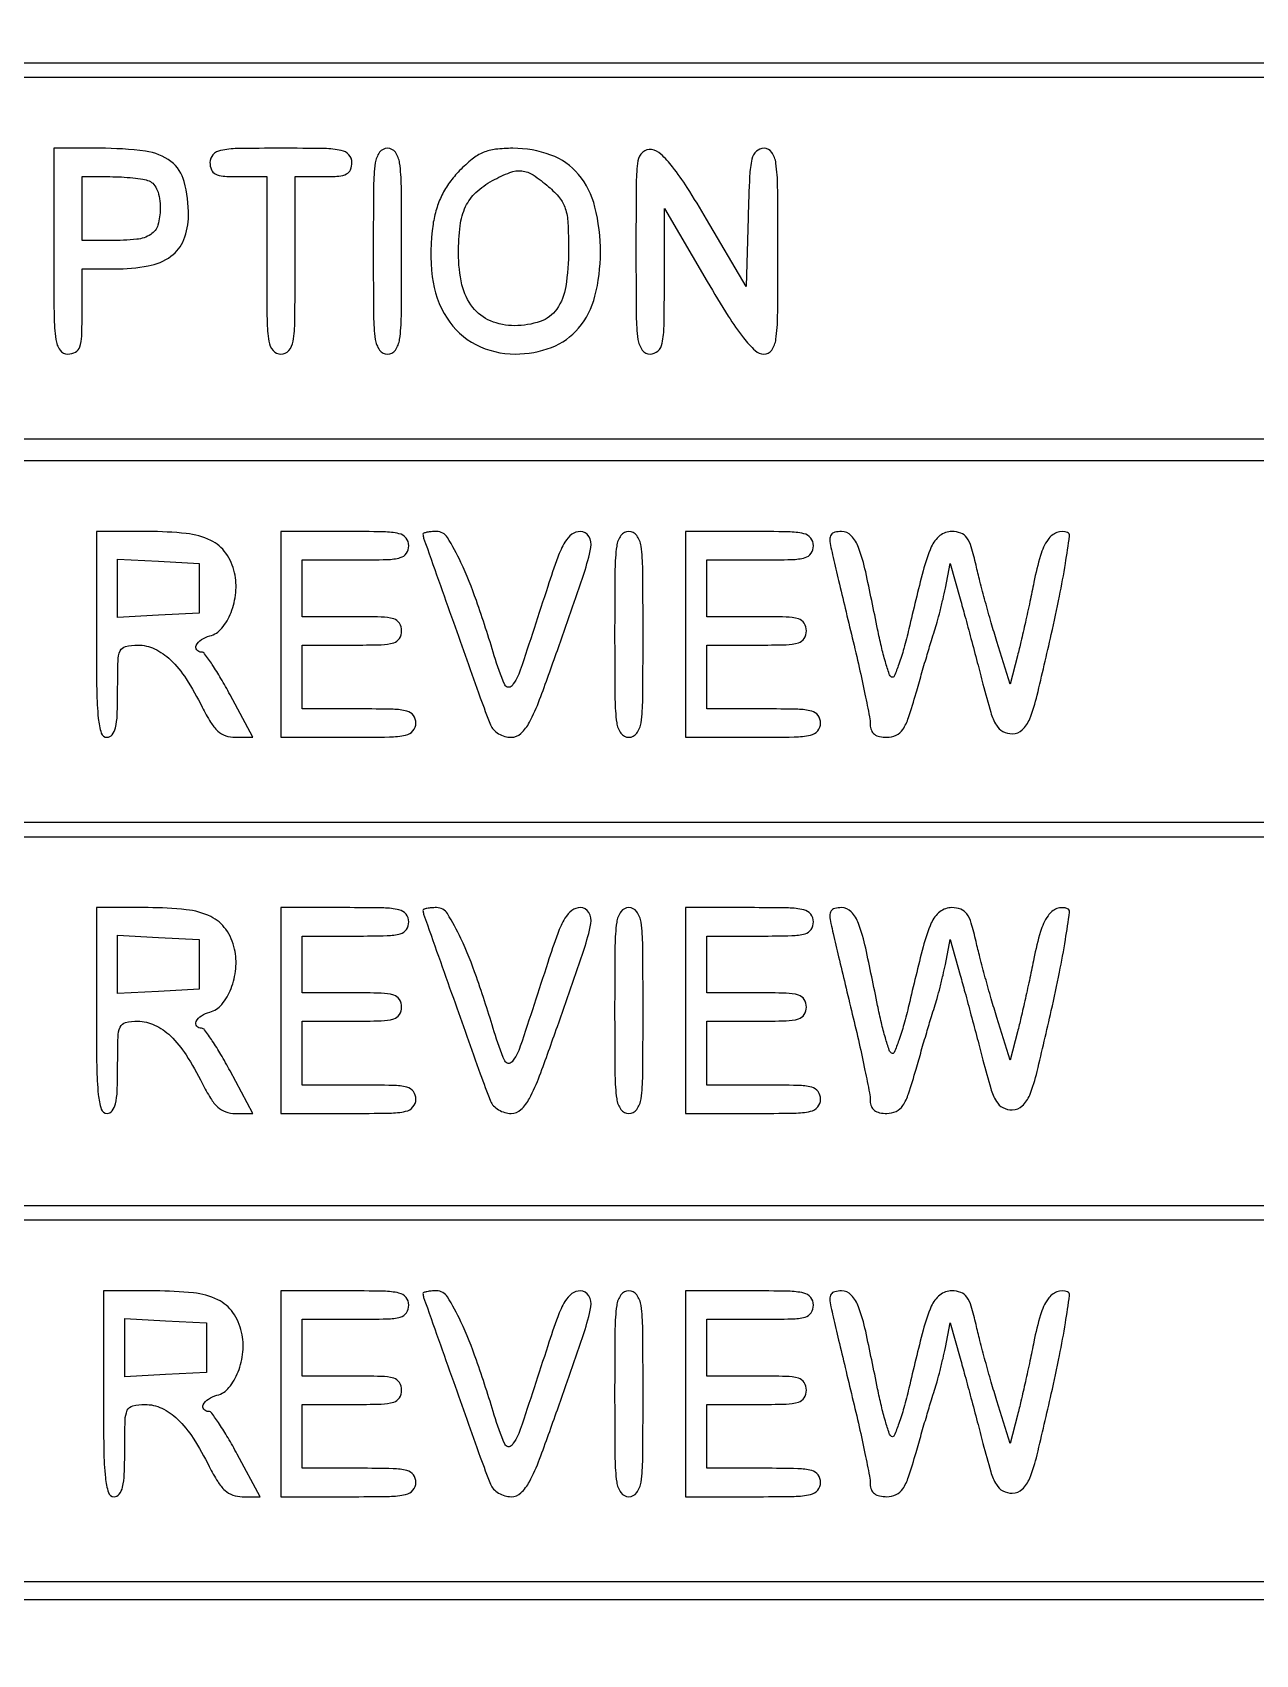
# Model space of a CAD drawing. Extents: x 0 to 1066, y 0 to 761.
# Drawn here: x 1025.44 to 1040.01, y 257.42 to 276.75 of the extents above; entities that cross this region are included whole.
import ezdxf

# ---------------------------------------------------------------- set-up
doc = ezdxf.new("R2010")
doc.units = 0
doc.header["$MEASUREMENT"] = 0

msp = doc.modelspace()

# ---------------------------------------------------------------- linework, layer by layer
for points in [[(710.559243, 95.267872, -0.000023), (733.258836, 95.240684, -0.000004), (756.324384, 95.211821, -0.198594)], [(606.442229, 95.24091, -0.000004), (629.422908, 95.212432, -0.198597)], [(669.892229, 95.24091, -0.000004), (692.872908, 95.212432, -0.198597)]]:
    msp.add_lwpolyline(points, format="xyb")
for points in [[(964.648203, 276.28245, 0.090685), (964.631776, 276.19374, 0.000053), (964.626152, 273.54868, 0.000687), (964.624253, 270.602798, 0.000419), (964.629709, 267.1245), (964.6515, 258.0723), (1009.1934, 258.0723), (1053.7353, 258.0723), (1053.756828, 267.23025), (1053.778355, 276.3882), (1009.233422, 276.3882, 0.000091), (986.070035, 276.384003, 0.000502), (973.6186, 276.366981, 0.000027), (964.739371, 276.345445, 0.310524)], [(1025.6904, 274.1463, 0.002322), (1025.693989, 273.373438, 0.031956), (1025.714467, 273.094088, 0.123223), (1025.765278, 272.967709, 0.240299), (1025.8596, 272.9196, 0.12648), (1025.949332, 272.942668, 0.188641), (1026.0006, 273.0042, 0.072107), (1026.023833, 273.133502, 0.008455), (1026.0288, 273.4272), (1026.0288, 273.9348), (1026.415062, 273.9348, 0.044749), (1026.816798, 273.970827, 0.111879), (1027.086329, 274.085326, 0.143237), (1027.240734, 274.283571, 0.094436), (1027.295349, 274.5693, 0.062126), (1027.244796, 274.976422, 0.170111), (1027.087078, 275.214738, 0.131566), (1026.783937, 275.338477, 0.03149), (1026.236319, 275.373), (1025.6904, 275.373)], [(1027.5516, 275.2038, 0.094959), (1027.568163, 275.117374, 0.184152), (1027.61505, 275.066325, 0.098846), (1027.708039, 275.04093, 0.017388), (1027.89, 275.0346), (1028.2284, 275.0346), (1028.2284, 273.9771, 0.002827), (1028.232131, 273.317141, 0.036854), (1028.252934, 273.072937, 0.138781), (1028.304194, 272.962468, 0.218517), (1028.3976, 272.9196, 0.218517), (1028.491006, 272.962468, 0.138781), (1028.542266, 273.072937, 0.036854), (1028.563069, 273.317141, 0.002827), (1028.5668, 273.9771), (1028.5668, 275.0346), (1028.9052, 275.0346, 0.017388), (1029.087161, 275.04093, 0.098846), (1029.18015, 275.066325, 0.184152), (1029.227037, 275.117374, 0.094959), (1029.2436, 275.2038, 0.186821), (1029.207885, 275.296049, 0.160003), (1029.1167, 275.34762, 0.045528), (1028.916504, 275.369002, 0.003852), (1028.3976, 275.373, 0.003852), (1027.878696, 275.369002, 0.045528), (1027.6785, 275.34762, 0.160003), (1027.587315, 275.296049, 0.186821)], [(1029.4974, 274.1463, 0.002322), (1029.500989, 273.373438, 0.031956), (1029.521467, 273.094088, 0.123223), (1029.572278, 272.967709, 0.240299), (1029.6666, 272.9196, 0.240299), (1029.760922, 272.967709, 0.123223), (1029.811733, 273.094088, 0.031956), (1029.832211, 273.373438, 0.002322), (1029.8358, 274.1463, 0.002322), (1029.832211, 274.919162, 0.031956), (1029.811733, 275.198512, 0.123223), (1029.760922, 275.324891, 0.240299), (1029.6666, 275.373, 0.240299), (1029.572278, 275.324891, 0.123223), (1029.521467, 275.198512, 0.031956), (1029.500989, 274.919162, 0.002322)], [(1030.525917, 275.106493, 0.037026), (1030.407204, 274.96558, 0.041618), (1030.315675, 274.813883, 0.041469), (1030.250281, 274.648629, 0.036284), (1030.209469, 274.467306, 0.067199), (1030.200307, 273.8421, 0.111507), (1030.376188, 273.347471, 0.133415), (1030.718762, 273.033538, 0.119701), (1031.187873, 272.9196, 0.091635), (1031.622816, 272.999987, 0.127309), (1031.944132, 273.228783, 0.112916), (1032.138946, 273.608637, 0.06217), (1032.204284, 274.129351, 0.05973), (1032.139475, 274.672889, 0.115619), (1031.943023, 275.061352, 0.130851), (1031.614125, 275.292277, 0.088208), (1031.160115, 275.373, 0.029559), (1030.955414, 275.360888, 0.070019), (1030.80811, 275.322015, 0.070122), (1030.677384, 275.244038, 0.029716)], [(1032.6276, 274.152184, 0.002307), (1032.631185, 273.375395, 0.031808), (1032.651653, 273.094823, 0.122712), (1032.702446, 272.967883, 0.241002), (1032.7968, 272.9196, 0.190288), (1032.889186, 272.956081, 0.157537), (1032.940828, 273.049248, 0.044469), (1032.962351, 273.253968, 0.003727), (1032.966835, 273.78675), (1032.967671, 274.6539), (1033.476356, 273.78675, 0.007391), (1033.727937, 273.37205, 0.025517), (1033.908226, 273.114703, 0.037582), (1034.047444, 272.961392, 0.191908), (1034.15232, 272.9196, 0.244357), (1034.245405, 272.967981, 0.119723), (1034.295566, 273.095848, 0.031542), (1034.315984, 273.377112, 0.002351), (1034.3196, 274.1463, 0.002368), (1034.315967, 274.913269, 0.031296), (1034.295586, 275.195685, 0.117634), (1034.245814, 275.324462, 0.246784), (1034.153464, 275.373, 0.191769), (1034.062897, 275.336938, 0.147589), (1034.009564, 275.24376, 0.045076), (1033.981907, 275.042718, 0.004318), (1033.963114, 274.54815), (1033.9389, 273.7233), (1033.468476, 274.527, 0.008645), (1033.238366, 274.904988, 0.026008), (1033.063905, 275.151367, 0.036923), (1032.923922, 275.304072, 0.153718), (1032.812826, 275.357734, 0.220394), (1032.708434, 275.326704, 0.175666), (1032.651464, 275.22248, 0.03616), (1032.630801, 274.965264, 0.001968)], [(1026.825581, 274.983249, -0.128367), (1026.881747, 274.943003, -0.077096), (1026.924162, 274.872216, -0.060541), (1026.950703, 274.774418, -0.036033), (1026.9594, 274.6539, -0.071829), (1026.931155, 274.458304, -0.181429), (1026.845979, 274.345272, -0.11869), (1026.678993, 274.288114, -0.023384), (1026.360281, 274.2732), (1026.0288, 274.2732), (1026.0288, 274.6539), (1026.0288, 275.0346), (1026.360281, 275.0346, -0.013799), (1026.497003, 275.030826, -0.013682), (1026.633698, 275.019516, -0.013659), (1026.752575, 275.003099, -0.050508)], [(1031.586532, 274.915025, -0.04316), (1031.717819, 274.780755, -0.095878), (1031.785719, 274.65549, -0.064611), (1031.816262, 274.484256, -0.011868), (1031.8239, 274.162507, -0.036707), (1031.79173, 273.724893, -0.118071), (1031.683661, 273.455744, -0.157318), (1031.48687, 273.308658, -0.08263), (1031.182428, 273.258, -0.098294), (1030.894104, 273.315234, -0.130439), (1030.68233, 273.476671, -0.109535), (1030.55464, 273.746602, -0.055972), (1030.5126, 274.120971, -0.030752), (1030.532793, 274.44898, -0.078499), (1030.598351, 274.677267, -0.096029), (1030.721214, 274.846561, -0.063668), (1030.916577, 274.987325, -0.031059), (1031.126523, 275.084912, -0.12071), (1031.267579, 275.103749, -0.120444), (1031.401539, 275.055269, -0.030859)], [(1026.198, 269.5779, 0.003213), (1026.202328, 268.904379, 0.022561), (1026.221338, 268.5768, 0.049302), (1026.257253, 268.401077, 0.328801), (1026.3249, 268.3512, 0.232029), (1026.386637, 268.38148, 0.108427), (1026.425769, 268.464, 0.047315), (1026.446501, 268.619857, 0.00942), (1026.4518, 268.9011, -0.00595), (1026.456107, 269.263065, -0.096871), (1026.482144, 269.381198, -0.238613), (1026.54681, 269.434815, -0.056005), (1026.690853, 269.451, -0.111153), (1026.892305, 269.405656, -0.081177), (1027.08162, 269.274801, -0.058854), (1027.26731, 269.048171, -0.025924), (1027.459172, 268.71075, 0.021794), (1027.55912, 268.531548, 0.0694), (1027.646272, 268.426152, 0.100833), (1027.738964, 268.370551, 0.085033), (1027.851925, 268.3512), (1028.06421, 268.3512), (1027.791714, 268.8588, 0.009778), (1027.682332, 269.053328, 0.014907), (1027.579168, 269.217292, 0.009424), (1027.488211, 269.347361, 0.239871), (1027.450809, 269.3664, -0.219802), (1027.393645, 269.392805, -0.304284), (1027.387381, 269.447236, -0.131724), (1027.449494, 269.515519, -0.078903), (1027.550581, 269.559846, 0.158954), (1027.693022, 269.651358, 0.078102), (1027.802882, 269.839466, 0.070132), (1027.859041, 270.076464, 0.077363), (1027.844495, 270.311592, 0.10052), (1027.740738, 270.546091, 0.127623), (1027.560284, 270.69808, 0.085281), (1027.269342, 270.780471, 0.026458), (1026.813676, 270.8046), (1026.198, 270.8046)], [(1028.3976, 269.5779), (1028.3976, 268.3512), (1029.2013, 268.3512, 0.004147), (1029.692009, 268.35527, 0.047763), (1029.883388, 268.376803, 0.16431), (1029.970794, 268.428393, 0.179874), (1030.005, 268.5204, 0.157888), (1029.97546, 268.611616, 0.176663), (1029.89925, 268.663163, 0.055952), (1029.734378, 268.685253, 0.005351), (1029.3282, 268.6896), (1028.6514, 268.6896), (1028.6514, 269.0703), (1028.6514, 269.451), (1029.2436, 269.451, 0.006583), (1029.593492, 269.455607, 0.063075), (1029.740625, 269.478193, 0.183695), (1029.80947, 269.529626, 0.142406), (1029.8358, 269.6202, 0.142406), (1029.80947, 269.710774, 0.183695), (1029.740625, 269.762207, 0.063075), (1029.593492, 269.784793, 0.006583), (1029.2436, 269.7894), (1028.6514, 269.7894), (1028.6514, 270.1278), (1028.6514, 270.4662), (1029.2859, 270.4662, 0.005909), (1029.663926, 270.470667, 0.059311), (1029.819938, 270.49299, 0.180365), (1029.892456, 270.544488, 0.150217), (1029.9204, 270.6354, 0.17273), (1029.887727, 270.727157, 0.168559), (1029.804075, 270.77875, 0.050222), (1029.621522, 270.800449, 0.004487), (1029.159, 270.8046), (1028.3976, 270.8046)], [(1030.0896, 270.772443, 0.085233), (1030.097614, 270.725773, 0.000085), (1030.452109, 269.724528, 0.000639), (1030.772615, 268.823431, 0.00881), (1030.89487, 268.49925, 0.097214), (1030.931322, 268.442638, 0.065954), (1030.991448, 268.39469, 0.063223), (1031.065019, 268.362258, 0.072356), (1031.141029, 268.3512, 0.190434), (1031.256584, 268.396867, 0.082755), (1031.358633, 268.53029, 0.033376), (1031.479561, 268.800301, 0.00446), (1031.690888, 269.38755, 0.001984), (1032.008691, 270.307732, 0.0345), (1032.090044, 270.614035, 0.185214), (1032.066468, 270.746879, 0.263045), (1031.964343, 270.8046, 0.162033), (1031.865107, 270.771574, 0.09884), (1031.781846, 270.678762, 0.046518), (1031.69609, 270.497171, 0.008718), (1031.576507, 270.14895, -0.001771), (1031.249666, 269.15235, -0.084491), (1031.150668, 268.966313, -0.57442), (1031.064762, 268.97751, -0.025786), (1030.93949, 269.3241, 0.009483), (1030.726129, 269.980585, 0.025471), (1030.542121, 270.435808, 0.031125), (1030.380841, 270.732938, 0.258346), (1030.251404, 270.8046, 0.018711), (1030.189382, 270.802278, 0.030347), (1030.13713, 270.795154, 0.031137), (1030.098647, 270.784981, 0.323114)], [(1032.3738, 269.5779, 0.002322), (1032.377389, 268.805038, 0.031956), (1032.397867, 268.525688, 0.123223), (1032.448678, 268.399309, 0.240299), (1032.543, 268.3512, 0.240299), (1032.637322, 268.399309, 0.123223), (1032.688133, 268.525688, 0.031956), (1032.708611, 268.805038, 0.002322), (1032.7122, 269.5779, 0.002322), (1032.708611, 270.350762, 0.031956), (1032.688133, 270.630113, 0.123223), (1032.637322, 270.756491, 0.240299), (1032.543, 270.8046, 0.240299), (1032.448678, 270.756491, 0.123223), (1032.397867, 270.630113, 0.031956), (1032.377389, 270.350762, 0.002322)], [(1033.2198, 269.5779), (1033.2198, 268.3512), (1034.0235, 268.3512, 0.004147), (1034.514209, 268.35527, 0.047763), (1034.705588, 268.376803, 0.16431), (1034.792994, 268.428393, 0.179874), (1034.8272, 268.5204, 0.157888), (1034.79766, 268.611616, 0.176663), (1034.72145, 268.663163, 0.055952), (1034.556578, 268.685253, 0.005351), (1034.1504, 268.6896), (1033.4736, 268.6896), (1033.4736, 269.0703), (1033.4736, 269.451), (1034.0658, 269.451, 0.006583), (1034.415692, 269.455607, 0.063075), (1034.562825, 269.478193, 0.183695), (1034.63167, 269.529626, 0.142406), (1034.658, 269.6202, 0.142406), (1034.63167, 269.710774, 0.183695), (1034.562825, 269.762207, 0.063075), (1034.415692, 269.784793, 0.006583), (1034.0658, 269.7894), (1033.4736, 269.7894), (1033.4736, 270.1278), (1033.4736, 270.4662), (1034.1081, 270.4662, 0.005909), (1034.486126, 270.470667, 0.059311), (1034.642138, 270.49299, 0.180365), (1034.714656, 270.544488, 0.150217), (1034.7426, 270.6354, 0.17273), (1034.709927, 270.727157, 0.168559), (1034.626275, 270.77875, 0.050222), (1034.443722, 270.800449, 0.004487), (1033.9812, 270.8046), (1033.2198, 270.8046)], [(1034.950449, 270.61425, 0.003594), (1034.977493, 270.495391, 0.000381), (1035.042723, 270.218877, 0.00047), (1035.120972, 269.889681, 0.000378), (1035.205772, 269.5356, -0.003491), (1035.287533, 269.184569, -0.004663), (1035.356546, 268.864748, -0.003301), (1035.41005, 268.596127, -0.047385), (1035.41931, 268.49925, 0.099704), (1035.432317, 268.434872, 0.133565), (1035.468841, 268.388166, 0.108861), (1035.530522, 268.360272, 0.052006), (1035.617506, 268.3512, 0.110941), (1035.727889, 268.375997, 0.137571), (1035.807064, 268.444795, 0.065962), (1035.875444, 268.586262, 0.010604), (1035.965429, 268.87995, -0.001536), (1036.027906, 269.097894, -0.001535), (1036.091738, 269.315508, -0.0015), (1036.148626, 269.505178, -0.00608), (1036.185034, 269.6202, 0.011996), (1036.215983, 269.722152, 0.005488), (1036.251701, 269.856551, 0.005431), (1036.28624, 269.998972, 0.00746), (1036.313986, 270.1278), (1036.373152, 270.4239), (1036.491168, 270.0009, -0.002002), (1036.547148, 269.797106, -0.000892), (1036.619343, 269.528197, -0.000883), (1036.694731, 269.243363, -0.001195), (1036.761783, 268.9857, 0.008662), (1036.854709, 268.649305, 0.061705), (1036.92197, 268.494591, 0.141067), (1037.000374, 268.420495, 0.119787), (1037.111434, 268.3935, 0.190643), (1037.231213, 268.440893, 0.111197), (1037.319123, 268.57056, 0.03484), (1037.407586, 268.8519, 0.003076), (1037.576686, 269.5779, 0.006022), (1037.674227, 270.034095, 0.009865), (1037.74453, 270.42294, 0.003893), (1037.794626, 270.751401, 0.347199), (1037.771452, 270.79143, 0.186185), (1037.644218, 270.792638, 0.155108), (1037.537235, 270.708502, 0.078088), (1037.447587, 270.518449, 0.021952), (1037.369069, 270.19897, -0.003082), (1037.321627, 269.968791, -0.002445), (1037.267624, 269.720683, -0.002471), (1037.21528, 269.491082, -0.006178), (1037.174161, 269.3241), (1037.086382, 268.9857), (1036.928099, 269.4933, -0.005243), (1036.860915, 269.716981, -0.003693), (1036.789869, 269.969836, -0.003726), (1036.725486, 270.21276, -0.007813), (1036.679798, 270.40275, 0.01593), (1036.623648, 270.620624, 0.084617), (1036.569986, 270.730891, 0.14974), (1036.498396, 270.785514, 0.088859), (1036.391851, 270.8046, 0.169126), (1036.250153, 270.755259, 0.121874), (1036.146921, 270.621718, 0.041905), (1036.048344, 270.335575, 0.004344), (1035.879397, 269.643155, -0.010261), (1035.819915, 269.41132, -0.017948), (1035.759912, 269.22242, -0.013098), (1035.704466, 269.079319, -0.461203), (1035.674286, 269.069629, -0.175781), (1035.645691, 269.10578, -0.008747), (1035.599699, 269.252527, -0.013217), (1035.551842, 269.432578, -0.009095), (1035.506756, 269.638874, 0.003869), (1035.364666, 270.323231, 0.035366), (1035.27975, 270.615064, 0.101923), (1035.19292, 270.754486, 0.205483), (1035.076127, 270.8046, 0.059073), (1034.995759, 270.795072, 0.190048), (1034.952466, 270.764708, 0.161335), (1034.937439, 270.709035, 0.040083)], [(1026.198, 265.0941, 0.003213), (1026.202328, 264.420579, 0.022561), (1026.221338, 264.093, 0.049302), (1026.257253, 263.917277, 0.328801), (1026.3249, 263.8674, 0.232029), (1026.386637, 263.89768, 0.108427), (1026.425769, 263.9802, 0.047315), (1026.446501, 264.136057, 0.00942), (1026.4518, 264.4173, -0.00595), (1026.456107, 264.779265, -0.096871), (1026.482144, 264.897398, -0.238613), (1026.54681, 264.951015, -0.056005), (1026.690853, 264.9672, -0.111153), (1026.892305, 264.921856, -0.081177), (1027.08162, 264.791001, -0.058854), (1027.26731, 264.564371, -0.025924), (1027.459172, 264.22695, 0.021794), (1027.55912, 264.047748, 0.0694), (1027.646272, 263.942352, 0.100833), (1027.738964, 263.886751, 0.085033), (1027.851925, 263.8674), (1028.06421, 263.8674), (1027.791714, 264.375, 0.009778), (1027.682332, 264.569528, 0.014907), (1027.579168, 264.733493, 0.009424), (1027.488211, 264.863561, 0.239871), (1027.450809, 264.8826, -0.219802), (1027.393645, 264.909005, -0.304284), (1027.387381, 264.963436, -0.131724), (1027.449494, 265.031719, -0.078903), (1027.550581, 265.076046, 0.158954), (1027.693022, 265.167558, 0.078102), (1027.802882, 265.355666, 0.070132), (1027.859041, 265.592664, 0.077363), (1027.844495, 265.827792, 0.10052), (1027.740738, 266.062291, 0.127623), (1027.560284, 266.21428, 0.085281), (1027.269342, 266.296671, 0.026458), (1026.813676, 266.3208), (1026.198, 266.3208)], [(1028.3976, 265.0941), (1028.3976, 263.8674), (1029.2013, 263.8674, 0.004147), (1029.692009, 263.87147, 0.047763), (1029.883388, 263.893003, 0.16431), (1029.970794, 263.944593, 0.179874), (1030.005, 264.0366, 0.157888), (1029.97546, 264.127816, 0.176663), (1029.89925, 264.179363, 0.055952), (1029.734378, 264.201453, 0.005351), (1029.3282, 264.2058), (1028.6514, 264.2058), (1028.6514, 264.5865), (1028.6514, 264.9672), (1029.2436, 264.9672, 0.006583), (1029.593492, 264.971807, 0.063075), (1029.740625, 264.994393, 0.183695), (1029.80947, 265.045826, 0.142406), (1029.8358, 265.1364, 0.142406), (1029.80947, 265.226974, 0.183695), (1029.740625, 265.278407, 0.063075), (1029.593492, 265.300993, 0.006583), (1029.2436, 265.3056), (1028.6514, 265.3056), (1028.6514, 265.644), (1028.6514, 265.9824), (1029.2859, 265.9824, 0.005909), (1029.663926, 265.986867, 0.059311), (1029.819938, 266.00919, 0.180365), (1029.892456, 266.060688, 0.150217), (1029.9204, 266.1516, 0.17273), (1029.887727, 266.243357, 0.168559), (1029.804075, 266.29495, 0.050222), (1029.621522, 266.316649, 0.004487), (1029.159, 266.3208), (1028.3976, 266.3208)], [(1030.0896, 266.288643, 0.085233), (1030.097614, 266.241973, 0.000085), (1030.452109, 265.240728, 0.000639), (1030.772615, 264.339631, 0.00881), (1030.89487, 264.01545, 0.097214), (1030.931322, 263.958838, 0.065954), (1030.991448, 263.91089, 0.063223), (1031.065019, 263.878458, 0.072356), (1031.141029, 263.8674, 0.190434), (1031.256584, 263.913067, 0.082755), (1031.358633, 264.04649, 0.033376), (1031.479561, 264.316501, 0.00446), (1031.690888, 264.90375, 0.001984), (1032.008691, 265.823932, 0.0345), (1032.090044, 266.130235, 0.185214), (1032.066468, 266.263079, 0.263045), (1031.964343, 266.3208, 0.162033), (1031.865107, 266.287774, 0.09884), (1031.781846, 266.194962, 0.046518), (1031.69609, 266.013371, 0.008718), (1031.576507, 265.66515, -0.001771), (1031.249666, 264.66855, -0.084491), (1031.150668, 264.482513, -0.57442), (1031.064762, 264.49371, -0.025786), (1030.93949, 264.8403, 0.009483), (1030.726129, 265.496785, 0.025471), (1030.542121, 265.952008, 0.031125), (1030.380841, 266.249138, 0.258346), (1030.251404, 266.3208, 0.018711), (1030.189382, 266.318478, 0.030347), (1030.13713, 266.311354, 0.031137), (1030.098647, 266.301181, 0.323114)], [(1032.3738, 265.0941, 0.002322), (1032.377389, 264.321238, 0.031956), (1032.397867, 264.041887, 0.123223), (1032.448678, 263.915509, 0.240299), (1032.543, 263.8674, 0.240299), (1032.637322, 263.915509, 0.123223), (1032.688133, 264.041887, 0.031956), (1032.708611, 264.321238, 0.002322), (1032.7122, 265.0941, 0.002322), (1032.708611, 265.866962, 0.031956), (1032.688133, 266.146313, 0.123223), (1032.637322, 266.272691, 0.240299), (1032.543, 266.3208, 0.240299), (1032.448678, 266.272691, 0.123223), (1032.397867, 266.146313, 0.031956), (1032.377389, 265.866962, 0.002322)], [(1033.2198, 265.0941), (1033.2198, 263.8674), (1034.0235, 263.8674, 0.004147), (1034.514209, 263.87147, 0.047763), (1034.705588, 263.893003, 0.16431), (1034.792994, 263.944593, 0.179874), (1034.8272, 264.0366, 0.157888), (1034.79766, 264.127816, 0.176663), (1034.72145, 264.179363, 0.055952), (1034.556578, 264.201453, 0.005351), (1034.1504, 264.2058), (1033.4736, 264.2058), (1033.4736, 264.5865), (1033.4736, 264.9672), (1034.0658, 264.9672, 0.006583), (1034.415692, 264.971807, 0.063075), (1034.562825, 264.994393, 0.183695), (1034.63167, 265.045826, 0.142406), (1034.658, 265.1364, 0.142406), (1034.63167, 265.226974, 0.183695), (1034.562825, 265.278407, 0.063075), (1034.415692, 265.300993, 0.006583), (1034.0658, 265.3056), (1033.4736, 265.3056), (1033.4736, 265.644), (1033.4736, 265.9824), (1034.1081, 265.9824, 0.005909), (1034.486126, 265.986867, 0.059311), (1034.642138, 266.00919, 0.180365), (1034.714656, 266.060688, 0.150217), (1034.7426, 266.1516, 0.17273), (1034.709927, 266.243357, 0.168559), (1034.626275, 266.29495, 0.050222), (1034.443722, 266.316649, 0.004487), (1033.9812, 266.3208), (1033.2198, 266.3208)], [(1034.950449, 266.13045, 0.003594), (1034.977493, 266.011591, 0.000381), (1035.042723, 265.735077, 0.00047), (1035.120972, 265.405881, 0.000378), (1035.205772, 265.0518, -0.003491), (1035.287533, 264.700769, -0.004663), (1035.356546, 264.380948, -0.003301), (1035.41005, 264.112327, -0.047385), (1035.41931, 264.01545, 0.099704), (1035.432317, 263.951072, 0.133565), (1035.468841, 263.904366, 0.108861), (1035.530522, 263.876472, 0.052006), (1035.617506, 263.8674, 0.110941), (1035.727889, 263.892197, 0.137571), (1035.807064, 263.960995, 0.065962), (1035.875444, 264.102462, 0.010604), (1035.965429, 264.39615, -0.001536), (1036.027906, 264.614094, -0.001535), (1036.091738, 264.831708, -0.0015), (1036.148626, 265.021378, -0.00608), (1036.185034, 265.1364, 0.011996), (1036.215983, 265.238352, 0.005488), (1036.251701, 265.372751, 0.005431), (1036.28624, 265.515172, 0.00746), (1036.313986, 265.644), (1036.373152, 265.9401), (1036.491168, 265.5171, -0.002002), (1036.547148, 265.313306, -0.000892), (1036.619343, 265.044397, -0.000883), (1036.694731, 264.759563, -0.001195), (1036.761783, 264.5019, 0.008662), (1036.854709, 264.165505, 0.061705), (1036.92197, 264.010791, 0.141067), (1037.000374, 263.936695, 0.119787), (1037.111434, 263.9097, 0.190643), (1037.231213, 263.957093, 0.111197), (1037.319123, 264.08676, 0.03484), (1037.407586, 264.3681, 0.003076), (1037.576686, 265.0941, 0.006022), (1037.674227, 265.550295, 0.009865), (1037.74453, 265.93914, 0.003893), (1037.794626, 266.267601, 0.347199), (1037.771452, 266.30763, 0.186185), (1037.644218, 266.308838, 0.155108), (1037.537235, 266.224702, 0.078088), (1037.447587, 266.034649, 0.021952), (1037.369069, 265.71517, -0.003082), (1037.321627, 265.484991, -0.002445), (1037.267624, 265.236883, -0.002471), (1037.21528, 265.007282, -0.006178), (1037.174161, 264.8403), (1037.086382, 264.5019), (1036.928099, 265.0095, -0.005243), (1036.860915, 265.233181, -0.003693), (1036.789869, 265.486036, -0.003726), (1036.725486, 265.72896, -0.007813), (1036.679798, 265.91895, 0.01593), (1036.623648, 266.136824, 0.084617), (1036.569986, 266.247091, 0.14974), (1036.498396, 266.301714, 0.088859), (1036.391851, 266.3208, 0.169126), (1036.250153, 266.271459, 0.121874), (1036.146921, 266.137918, 0.041905), (1036.048344, 265.851775, 0.004344), (1035.879397, 265.159355, -0.010261), (1035.819915, 264.92752, -0.017948), (1035.759912, 264.73862, -0.013098), (1035.704466, 264.595519, -0.461203), (1035.674286, 264.585829, -0.175781), (1035.645691, 264.62198, -0.008747), (1035.599699, 264.768727, -0.013217), (1035.551842, 264.948778, -0.009095), (1035.506756, 265.155074, 0.003869), (1035.364666, 265.839431, 0.035366), (1035.27975, 266.131264, 0.101923), (1035.19292, 266.270686, 0.205483), (1035.076127, 266.3208, 0.059073), (1034.995759, 266.311272, 0.190048), (1034.952466, 266.280908, 0.161335), (1034.937439, 266.225235, 0.040083)], [(1026.2826, 260.5257, 0.003213), (1026.286928, 259.852179, 0.022561), (1026.305938, 259.5246, 0.049302), (1026.341853, 259.348877, 0.328801), (1026.4095, 259.299, 0.232029), (1026.471237, 259.32928, 0.108427), (1026.510369, 259.4118, 0.047315), (1026.531101, 259.567657, 0.00942), (1026.5364, 259.8489, -0.00595), (1026.540707, 260.210865, -0.096871), (1026.566744, 260.328998, -0.238613), (1026.63141, 260.382615, -0.056005), (1026.775453, 260.3988, -0.111153), (1026.976905, 260.353456, -0.081177), (1027.16622, 260.222601, -0.058854), (1027.35191, 259.995971, -0.025924), (1027.543772, 259.65855, 0.021794), (1027.64372, 259.479348, 0.0694), (1027.730872, 259.373952, 0.100833), (1027.823564, 259.318351, 0.085033), (1027.936525, 259.299), (1028.14881, 259.299), (1027.876314, 259.8066, 0.009778), (1027.766932, 260.001128, 0.014907), (1027.663768, 260.165093, 0.009424), (1027.572811, 260.295161, 0.239871), (1027.535409, 260.3142, -0.219802), (1027.478245, 260.340605, -0.304284), (1027.471981, 260.395036, -0.131724), (1027.534094, 260.463319, -0.078903), (1027.635181, 260.507646, 0.158954), (1027.777622, 260.599158, 0.078102), (1027.887482, 260.787266, 0.070132), (1027.943641, 261.024264, 0.077363), (1027.929095, 261.259392, 0.10052), (1027.825338, 261.493891, 0.127623), (1027.644884, 261.64588, 0.085281), (1027.353942, 261.728271, 0.026458), (1026.898276, 261.7524), (1026.2826, 261.7524)], [(1028.3976, 260.5257), (1028.3976, 259.299), (1029.2013, 259.299, 0.004147), (1029.692009, 259.30307, 0.047763), (1029.883388, 259.324603, 0.16431), (1029.970794, 259.376193, 0.179874), (1030.005, 259.4682, 0.157888), (1029.97546, 259.559416, 0.176663), (1029.89925, 259.610962, 0.055952), (1029.734378, 259.633053, 0.005351), (1029.3282, 259.6374), (1028.6514, 259.6374), (1028.6514, 260.0181), (1028.6514, 260.3988), (1029.2436, 260.3988, 0.006583), (1029.593492, 260.403407, 0.063075), (1029.740625, 260.425993, 0.183695), (1029.80947, 260.477426, 0.142406), (1029.8358, 260.568, 0.142406), (1029.80947, 260.658574, 0.183695), (1029.740625, 260.710007, 0.063075), (1029.593492, 260.732593, 0.006583), (1029.2436, 260.7372), (1028.6514, 260.7372), (1028.6514, 261.0756), (1028.6514, 261.414), (1029.2859, 261.414, 0.005909), (1029.663926, 261.418467, 0.059311), (1029.819938, 261.44079, 0.180365), (1029.892456, 261.492288, 0.150217), (1029.9204, 261.5832, 0.17273), (1029.887727, 261.674957, 0.168559), (1029.804075, 261.72655, 0.050222), (1029.621522, 261.748249, 0.004487), (1029.159, 261.7524), (1028.3976, 261.7524)], [(1030.0896, 261.720243, 0.085233), (1030.097614, 261.673573, 0.000085), (1030.452109, 260.672328, 0.000639), (1030.772615, 259.771231, 0.00881), (1030.89487, 259.44705, 0.097214), (1030.931322, 259.390438, 0.065954), (1030.991448, 259.34249, 0.063223), (1031.065019, 259.310058, 0.072356), (1031.141029, 259.299, 0.190434), (1031.256584, 259.344667, 0.082755), (1031.358633, 259.47809, 0.033376), (1031.479561, 259.748101, 0.00446), (1031.690888, 260.33535, 0.001984), (1032.008691, 261.255532, 0.0345), (1032.090044, 261.561835, 0.185214), (1032.066468, 261.694679, 0.263045), (1031.964343, 261.7524, 0.162033), (1031.865107, 261.719374, 0.09884), (1031.781846, 261.626562, 0.046518), (1031.69609, 261.444971, 0.008718), (1031.576507, 261.09675, -0.001771), (1031.249666, 260.10015, -0.084491), (1031.150668, 259.914113, -0.57442), (1031.064762, 259.92531, -0.025786), (1030.93949, 260.2719, 0.009483), (1030.726129, 260.928385, 0.025471), (1030.542121, 261.383608, 0.031125), (1030.380841, 261.680738, 0.258346), (1030.251404, 261.7524, 0.018711), (1030.189382, 261.750078, 0.030347), (1030.13713, 261.742954, 0.031137), (1030.098647, 261.732781, 0.323114)], [(1032.3738, 260.5257, 0.002322), (1032.377389, 259.752838, 0.031956), (1032.397867, 259.473487, 0.123223), (1032.448678, 259.347109, 0.240299), (1032.543, 259.299, 0.240299), (1032.637322, 259.347109, 0.123223), (1032.688133, 259.473487, 0.031956), (1032.708611, 259.752838, 0.002322), (1032.7122, 260.5257, 0.002322), (1032.708611, 261.298562, 0.031956), (1032.688133, 261.577912, 0.123223), (1032.637322, 261.704291, 0.240299), (1032.543, 261.7524, 0.240299), (1032.448678, 261.704291, 0.123223), (1032.397867, 261.577912, 0.031956), (1032.377389, 261.298562, 0.002322)], [(1033.2198, 260.5257), (1033.2198, 259.299), (1034.0235, 259.299, 0.004147), (1034.514209, 259.30307, 0.047763), (1034.705588, 259.324603, 0.16431), (1034.792994, 259.376193, 0.179874), (1034.8272, 259.4682, 0.157888), (1034.79766, 259.559416, 0.176663), (1034.72145, 259.610962, 0.055952), (1034.556578, 259.633053, 0.005351), (1034.1504, 259.6374), (1033.4736, 259.6374), (1033.4736, 260.0181), (1033.4736, 260.3988), (1034.0658, 260.3988, 0.006583), (1034.415692, 260.403407, 0.063075), (1034.562825, 260.425993, 0.183695), (1034.63167, 260.477426, 0.142406), (1034.658, 260.568, 0.142406), (1034.63167, 260.658574, 0.183695), (1034.562825, 260.710007, 0.063075), (1034.415692, 260.732593, 0.006583), (1034.0658, 260.7372), (1033.4736, 260.7372), (1033.4736, 261.0756), (1033.4736, 261.414), (1034.1081, 261.414, 0.005909), (1034.486126, 261.418467, 0.059311), (1034.642138, 261.44079, 0.180365), (1034.714656, 261.492288, 0.150217), (1034.7426, 261.5832, 0.17273), (1034.709927, 261.674957, 0.168559), (1034.626275, 261.72655, 0.050222), (1034.443722, 261.748249, 0.004487), (1033.9812, 261.7524), (1033.2198, 261.7524)], [(1034.950449, 261.56205, 0.003594), (1034.977493, 261.443191, 0.000381), (1035.042723, 261.166677, 0.00047), (1035.120972, 260.837481, 0.000378), (1035.205772, 260.4834, -0.003491), (1035.287533, 260.132369, -0.004663), (1035.356546, 259.812548, -0.003301), (1035.41005, 259.543927, -0.047385), (1035.41931, 259.44705, 0.099704), (1035.432317, 259.382672, 0.133565), (1035.468841, 259.335966, 0.108861), (1035.530522, 259.308072, 0.052006), (1035.617506, 259.299, 0.110941), (1035.727889, 259.323797, 0.137571), (1035.807064, 259.392595, 0.065962), (1035.875444, 259.534062, 0.010604), (1035.965429, 259.82775, -0.001536), (1036.027906, 260.045694, -0.001535), (1036.091738, 260.263308, -0.0015), (1036.148626, 260.452978, -0.00608), (1036.185034, 260.568, 0.011996), (1036.215983, 260.669952, 0.005488), (1036.251701, 260.804351, 0.005431), (1036.28624, 260.946772, 0.00746), (1036.313986, 261.0756), (1036.373152, 261.3717), (1036.491168, 260.9487, -0.002002), (1036.547148, 260.744906, -0.000892), (1036.619343, 260.475997, -0.000883), (1036.694731, 260.191163, -0.001195), (1036.761783, 259.9335, 0.008662), (1036.854709, 259.597105, 0.061705), (1036.92197, 259.442391, 0.141067), (1037.000374, 259.368295, 0.119787), (1037.111434, 259.3413, 0.190643), (1037.231213, 259.388693, 0.111197), (1037.319123, 259.51836, 0.03484), (1037.407586, 259.7997, 0.003076), (1037.576686, 260.5257, 0.006022), (1037.674227, 260.981895, 0.009865), (1037.74453, 261.37074, 0.003893), (1037.794626, 261.699201, 0.347199), (1037.771452, 261.73923, 0.186185), (1037.644218, 261.740438, 0.155108), (1037.537235, 261.656302, 0.078088), (1037.447587, 261.466249, 0.021952), (1037.369069, 261.14677, -0.003082), (1037.321627, 260.916591, -0.002445), (1037.267624, 260.668483, -0.002471), (1037.21528, 260.438882, -0.006178), (1037.174161, 260.2719), (1037.086382, 259.9335), (1036.928099, 260.4411, -0.005243), (1036.860915, 260.664781, -0.003693), (1036.789869, 260.917636, -0.003726), (1036.725486, 261.16056, -0.007813), (1036.679798, 261.35055, 0.01593), (1036.623648, 261.568424, 0.084617), (1036.569986, 261.678691, 0.14974), (1036.498396, 261.733314, 0.088859), (1036.391851, 261.7524, 0.169126), (1036.250153, 261.703059, 0.121874), (1036.146921, 261.569518, 0.041905), (1036.048344, 261.283375, 0.004344), (1035.879397, 260.590955, -0.010261), (1035.819915, 260.35912, -0.017948), (1035.759912, 260.17022, -0.013098), (1035.704466, 260.027119, -0.461203), (1035.674286, 260.017429, -0.175781), (1035.645691, 260.05358, -0.008747), (1035.599699, 260.200327, -0.013217), (1035.551842, 260.380378, -0.009095), (1035.506756, 260.586674, 0.003869), (1035.364666, 261.271031, 0.035366), (1035.27975, 261.562864, 0.101923), (1035.19292, 261.702286, 0.205483), (1035.076127, 261.7524, 0.059073), (1034.995759, 261.742872, 0.190048), (1034.952466, 261.712508, 0.161335), (1034.937439, 261.656835, 0.040083)]]:
    msp.add_lwpolyline(points, format="xyb", close=True)
for points in [[(1053.5238, 274.0617), (1053.5238, 271.9044), (1024.3791, 271.9044), (995.2344, 271.9044), (995.2344, 274.0617), (995.2344, 276.219), (1024.3791, 276.219), (1053.5238, 276.219)], [(1053.5238, 269.4933), (1053.5238, 267.336), (1024.3791, 267.336), (995.2344, 267.336), (995.2344, 269.4933), (995.2344, 271.6506), (1024.3791, 271.6506), (1053.5238, 271.6506)], [(1027.4247, 270.1278), (1027.4247, 269.8317), (1026.93825, 269.806328), (1026.4518, 269.780956), (1026.4518, 270.1278), (1026.4518, 270.474644), (1026.93825, 270.449272), (1027.4247, 270.4239)], [(1053.5238, 264.9672), (1053.5238, 262.7676), (1024.3791, 262.7676), (995.2344, 262.7676), (995.2344, 264.9672), (995.2344, 267.1668), (1024.3791, 267.1668), (1053.5238, 267.1668)], [(1027.4247, 265.644), (1027.4247, 265.3479), (1026.93825, 265.322528), (1026.4518, 265.297156), (1026.4518, 265.644), (1026.4518, 265.990844), (1026.93825, 265.965472), (1027.4247, 265.9401)], [(1053.5238, 260.4411), (1053.5238, 258.2838), (1024.3791, 258.2838), (995.2344, 258.2838), (995.2344, 260.4411), (995.2344, 262.5984), (1024.3791, 262.5984), (1053.5238, 262.5984)], [(1027.5093, 261.0756), (1027.5093, 260.7795), (1027.02285, 260.754128), (1026.5364, 260.728756), (1026.5364, 261.0756), (1026.5364, 261.422444), (1027.02285, 261.397072), (1027.5093, 261.3717)]]:
    msp.add_lwpolyline(points, close=True)

doc.saveas('drawing.dxf')
